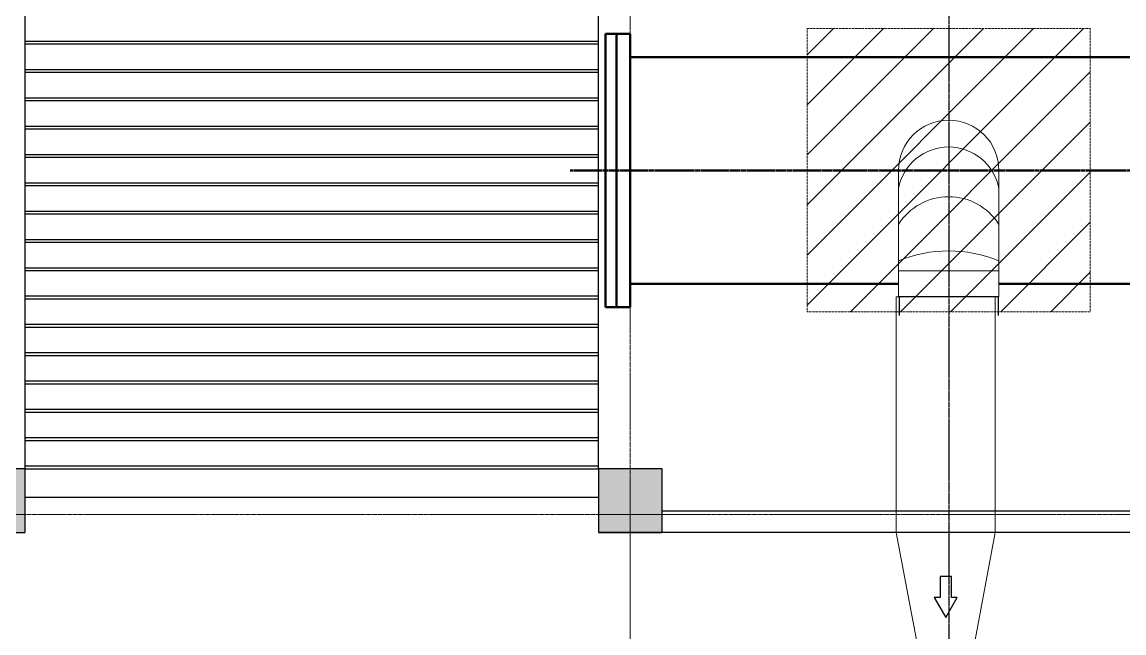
# Model space of a CAD drawing. Header units: inches. Extents: x 0 to 235202, y 0 to 361577.
# Drawn here: x 146204 to 153990, y 132606 to 136920 of the extents above; entities that cross this region are included whole.
import ezdxf
from ezdxf.enums import TextEntityAlignment as Align

# ---------------------------------------------------------------- set-up
doc = ezdxf.new("R2010")
doc.units = ezdxf.units.IN
doc.header["$MEASUREMENT"] = 0
for name, pattern in [('CENTER', [2, 1.25, -0.25, 0.25, -0.25]), ('HIDDEN', [0.375, 0.25, -0.125]), ('PHANTOM2', [1.25, 0.625, -0.125, 0.125, -0.125, 0.125, -0.125])]:
    doc.linetypes.add(name, pattern=pattern)
doc.layers.add('.5', color=8, linetype='Continuous', lineweight=0)
doc.layers.add('DIM', color=251, linetype='Continuous', lineweight=0)
for name, color, linetype in [('GRID_TXT45', 4, 'Continuous'), ('M-X-BKGD', 8, 'Continuous'), ('pipes', 2, 'Continuous'), ('steel elbow 90deg', 3, 'Continuous'), ('WINDOW ELEV', 3, 'Continuous')]:
    doc.layers.add(name, color=color, linetype=linetype)
doc.styles.add('SIMPLEX', font='simplex.shx')

# ---------------------------------------------------------------- blocks, each defined once
blk = doc.blocks.new('FLOOR PLAN REV 2')
at = {"layer": 'DIM', "linetype": 'HIDDEN', "lineweight": 25, "ltscale": 10}
h = blk.add_hatch(color=8, dxfattribs=at)
h.paths.add_polyline_path([(67801.4, 233442.2), (67501.4, 233442.2), (67501.4, 233142.2), (67801.4, 233142.2)])
h.paths.add_polyline_path([(71751.4, 233592.2), (71301.4, 233592.2), (71301.4, 233142.2), (71751.4, 233142.2)])
h.paths.add_polyline_path([(67801.4, 229167.2), (67501.4, 229167.2), (67501.4, 228867.2), (67801.4, 228867.2)])
h.paths.add_polyline_path([(76251.8, 233592.2), (75801.8, 233592.2), (75801.8, 233142.2), (76251.8, 233142.2)])
h.paths.add_polyline_path([(80751.8, 233792.2), (80301.8, 233792.2), (80301.8, 233142.2), (80751.8, 233142.2)])
h.paths.add_polyline_path([(71451.4, 228867.2), (71451.4, 229167.2), (71301.4, 229167.2), (71301.4, 228867.2)])
at = {"layer": '.5', "color": 8, "linetype": 'CENTER', "ltscale": 10}
for p, q in [((76026.8, 216570.9), (76026.8, 247859.2)), ((118917.3, 233268.9), (54403.1, 233268.9))]:
    blk.add_line(p, q, dxfattribs=at)
at = {"color": 8, "linetype": 'PHANTOM2', "ltscale": 20}
blk.add_line((78276.8, 245640.9), (78276.8, 222708.1), dxfattribs=at)
at = {"layer": 'DIM', "color": 8, "linetype": 'HIDDEN', "lineweight": 25, "ltscale": 10}
for p, q in [((71751.4, 233592.2), (71751.4, 238105.9)), ((75801.8, 233592.2), (75801.8, 237906.6)), ((71751.4, 236612.2), (75801.8, 236612.2)), ((71751.4, 236592.2), (75801.8, 236592.2)), ((71751.4, 236412.2), (75801.8, 236412.2)), ((71751.4, 236392.2), (75801.8, 236392.2)), ((71751.4, 236212.2), (75801.8, 236212.2)), ((71751.4, 236192.2), (75801.8, 236192.2)), ((71751.4, 236012.2), (75801.8, 236012.2)), ((71751.4, 235992.2), (75801.8, 235992.2)), ((71751.4, 235812.2), (75801.8, 235812.2)), ((71751.4, 235792.2), (75801.8, 235792.2)), ((71751.4, 235612.2), (75801.8, 235612.2)), ((71751.4, 235592.2), (75801.8, 235592.2)), ((71751.4, 235412.2), (75801.8, 235412.2)), ((71751.4, 235392.2), (75801.8, 235392.2)), ((71751.4, 235212.2), (75801.8, 235212.2)), ((71751.4, 235192.2), (75801.8, 235192.2)), ((71751.4, 235012.2), (75801.8, 235012.2)), ((71751.4, 234992.2), (75801.8, 234992.2)), ((71751.4, 234812.2), (75801.8, 234812.2)), ((71751.4, 234792.2), (75801.8, 234792.2)), ((71751.4, 234612.2), (75801.8, 234612.2)), ((71751.4, 234592.2), (75801.8, 234592.2)), ((71751.4, 234412.2), (75801.8, 234412.2)), ((71751.4, 234392.2), (75801.8, 234392.2)), ((71751.4, 234212.2), (75801.8, 234212.2)), ((71751.4, 234192.2), (75801.8, 234192.2)), ((71751.4, 234012.2), (75801.8, 234012.2)), ((71751.4, 233992.2), (75801.8, 233992.2)), ((71751.4, 233812.2), (75801.8, 233812.2)), ((71751.4, 233792.2), (75801.8, 233792.2)), ((71751.4, 233592.2), (71301.4, 233592.2)), ((71751.4, 233592.2), (71301.4, 233592.2)), ((71751.4, 233612.2), (75801.8, 233612.2)), ((71751.4, 233592.2), (75801.8, 233592.2)), ((71751.4, 233142.2), (71751.4, 233592.2)), ((71751.4, 233142.2), (71751.4, 233592.2)), ((76251.8, 233592.2), (75801.8, 233592.2)), ((75801.8, 233592.2), (75801.8, 233142.2)), ((76251.8, 233142.2), (76251.8, 233592.2)), ((71751.4, 233392.2), (75801.8, 233392.2)), ((80301.8, 233292.2), (76251.8, 233292.2)), ((71301.4, 233142.2), (71751.4, 233142.2)), ((71301.4, 233142.2), (71751.4, 233142.2)), ((111801.8, 233142.2), (75801.8, 233142.2)), ((75801.8, 233142.2), (76251.8, 233142.2))]:
    blk.add_line(p, q, dxfattribs=at)
at = {"layer": 'DIM', "color": 8, "linetype": 'HIDDEN', "ltscale": 7}
for p, q in [((77276.8, 236701.2), (79276.8, 236701.2)), ((77276.8, 234701.2), (77276.8, 236701.2)), ((79276.8, 236701.2), (79276.8, 234701.2)), ((79276.8, 234701.2), (77276.8, 234701.2))]:
    blk.add_line(p, q, dxfattribs=at)
at = {"layer": 'DIM', "color": 8, "linetype": 'Continuous'}
for p, q in [((77276.8, 236515.7), (77462.2, 236701.2)), ((77276.8, 236162.2), (77815.8, 236701.2)), ((77276.8, 235808.6), (78169.4, 236701.2)), ((77276.8, 235455.1), (78522.9, 236701.2)), ((77276.8, 235101.5), (78876.5, 236701.2)), ((77276.8, 234748), (79230, 236701.2)), ((77583.6, 234701.2), (79276.8, 236394.4)), ((77937.1, 234701.2), (79276.8, 236040.9)), ((78290.7, 234701.2), (79276.8, 235687.3)), ((78644.2, 234701.2), (79276.8, 235333.8)), ((78997.8, 234701.2), (79276.8, 234980.2))]:
    blk.add_line(p, q, dxfattribs=at)
at = {"layer": 'DIM', "color": 8, "lineweight": 50}
for p, q in [((75928.8, 236662.7), (75852.8, 236662.7)), ((75852.8, 236662.7), (75852.8, 234732.7)), ((75928.8, 234732.7), (75928.8, 236662.7)), ((76026.8, 236662.7), (75928.8, 236662.7)), ((75928.8, 236662.7), (75928.8, 234732.7)), ((76026.8, 234732.7), (76026.8, 236662.7)), ((76026.8, 236497.7), (93726.6, 236497.7)), ((76026.8, 234897.7), (77922, 234897.7)), ((78631.6, 234897.7), (82422, 234897.7)), ((75852.8, 234732.7), (75928.8, 234732.7)), ((75928.8, 234732.7), (76026.8, 234732.7))]:
    blk.add_line(p, q, dxfattribs=at)
at = {"layer": 'DIM', "color": 8, "linetype": 'PHANTOM2', "lineweight": 50, "ltscale": 20}
blk.add_line((116619.5, 235699.4), (75601.8, 235699.4), dxfattribs=at)
at = {"layer": 'DIM', "color": 8}
for p, q in [((77922, 235699.5), (77922, 234806.4)), ((78631.6, 235699.5), (78631.6, 234806.4)), ((78631.6, 234989.9), (77922, 234989.9))]:
    blk.add_line(p, q, dxfattribs=at)
for centre, radius, start, end in [((78276.8, 235699.5), 354.8, 0, 180), ((78276.8, 235503.3), 361.4, 10.9356, 169.0644), ((78276.8, 235094), 419.5, 32.25363, 147.74637), ((78276.8, 234203), 928, 67.52147, 112.47853)]:
    blk.add_arc(centre, radius, start, end, dxfattribs=at)
at = {"layer": 'pipes', "color": 8, "ltscale": 2000}
for p, q in [((77926.8, 234806.4), (77926.8, 234675.2)), ((78626.8, 234806.4), (78626.8, 234675.2))]:
    blk.add_line(p, q, dxfattribs=at)
at = {"layer": 'steel elbow 90deg', "color": 8}
blk.add_line((78631.6, 234806.4), (77922, 234806.4), dxfattribs=at)
at = {"layer": 'GRID_TXT45', "color": 8, "style": 'SIMPLEX'}
for p in [(53803.1, 233267.6), (53803.1, 227018.5), (53803.1, 220768)]:
    blk.add_attdef('GRD_TXT', text='', height=450, rotation=180, dxfattribs=at).set_placement(p, align=Align.MIDDLE_CENTER)
blk = doc.blocks.new('PLAN REV 1')
at = {"color": 8}
for p, q in [((194151, 210079.5), (194070, 210079.5)), ((194070, 210079.5), (194070, 209931)), ((194151, 209931), (194151, 210079.5)), ((194070, 209931), (194029.5, 209931)), ((194029.5, 209931), (194110.5, 209790.4)), ((194110.5, 209790.4), (194191.5, 209931)), ((194191.5, 209931), (194151, 209931))]:
    blk.add_line(p, q, dxfattribs=at)
at = {"layer": 'DIM', "color": 8, "linetype": 'Continuous', "ltscale": 10}
for p, q in [((193760.5, 212054.5), (193760.5, 210390.3)), ((194460.5, 212054.5), (194460.5, 210390.3)), ((193760.5, 210390.3), (194460.5, 210390.3)), ((193760.5, 210390.3), (193910.5, 209594.1)), ((194460.5, 210390.3), (194310.5, 209594.1))]:
    blk.add_line(p, q, dxfattribs=at)
blk.add_lwpolyline([(193760.5, 212054.5), (194460.5, 212054.5)], dxfattribs=at)
at = {"layer": 'WINDOW ELEV', "color": 1}
blk.add_blockref('FLOOR PLAN REV 2', (115854.5, -22751.9), dxfattribs=at)

msp = doc.modelspace()

# ---------------------------------------------------------------- block references
at = {"layer": 'M-X-BKGD', "color": 8}
msp.add_blockref('PLAN REV 1', (-41380, -77074.9), dxfattribs=at)

doc.saveas('drawing.dxf')
